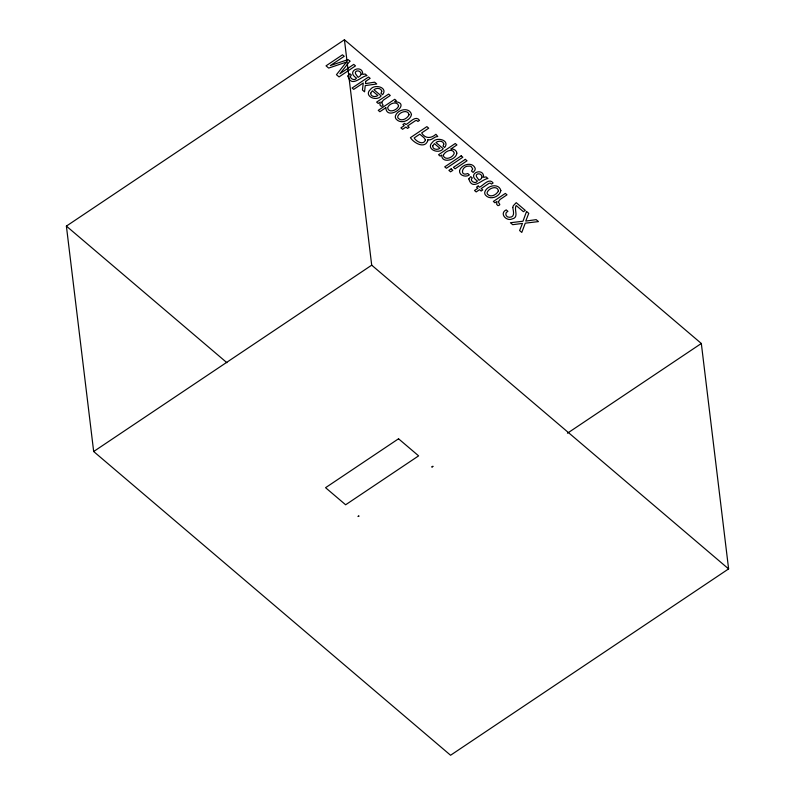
<?xml version="1.0" encoding="UTF-8"?>
<svg xmlns="http://www.w3.org/2000/svg" width="795" height="795" viewBox="0 0 795 795"><rect width="100%" height="100%" fill="white"/><g stroke="black" fill="none" stroke-linecap="round" stroke-linejoin="round"><path stroke-width="1.19" d="M357.979 516.531L358.495 515.915M432.798 466.446L431.993 467.212M66.392 226.098L344.424 39.75L701.329 343.48L728.608 568.902L450.576 755.25L93.671 451.52L66.392 226.098L226.913 362.699M93.671 451.52L371.702 265.172L344.424 39.75M567.461 433.205L701.329 343.48M358.555 516.353L359.121 516.064M431.874 466.735L432.967 466.277M371.702 265.172L728.608 568.902M512.765 207.445C513.312 211.082 515.369 217.303 509.426 217.293C505.779 217.502 504.239 212.742 507.896 211.321L506.206 209.88C498.952 213.358 506.504 221.646 512.079 218.963C519.433 217.413 513.659 209.671 516.174 205.527L523.398 211.679L525.306 210.397L516.223 202.675L513.322 205.686L512.765 207.445M347.902 76.002C351.4 88.454 361.288 76.022 367.022 75.614L365.153 73.995L362.699 74.432C363.186 63.62 345.03 70.805 356.399 77.999L356.289 78.506C354.381 81.587 347.972 77.513 351.34 75.018L349.79 73.697L347.902 76.002M468.831 178.915C472.329 191.366 482.207 178.925 487.951 178.527L486.073 176.907L483.618 177.345C484.105 166.533 465.959 173.717 477.318 180.902L477.219 181.419C475.311 184.5 468.901 180.425 472.27 177.931L470.71 176.609L468.831 178.915M370.649 93.234C370.48 96.821 375.608 97.378 377.873 95.499L372.368 90.829L370.649 93.234M432.689 146.032C432.52 149.619 437.647 150.175 439.903 148.297L434.408 143.627L432.689 146.032M381.799 91.177L380.994 93.313L382.634 94.704C388.338 87.331 374.366 83.535 370.43 89.467C363.176 96.036 376.651 102.068 381.183 95.887L373.928 89.716C376.244 87.798 380.974 87.698 381.799 91.177M443.839 143.975L443.034 146.111L444.663 147.502C450.377 140.129 436.405 136.323 432.47 142.265C425.216 148.824 438.691 154.866 443.213 148.685L435.968 142.514C438.284 140.596 443.014 140.486 443.839 143.975M365.65 81.378L365.501 83.604L374.634 82.173L376.76 83.982L365.253 85.602L364.557 91.832L362.431 90.024L363.255 82.978L353.705 89.378L352.106 88.026L368.552 77.006L370.152 78.357L365.65 81.378M459.55 170.537C458.904 175.506 465.88 177.643 469.378 174.91L467.758 173.539C459.55 176.798 461.716 165.658 468.653 166.155A3.22 2.385 -6.9 0 1 471.157 166.533L472.737 168.928L471.475 171.044L473.095 172.416L474.665 170.627A5.346 3.965 -6.9 0 0 475.082 168.073C472.131 161.296 461.498 164.555 459.55 170.537M425.464 139.94C423.636 145.694 416.103 141.5 414.175 137.933L419.8 134.166L424.043 137.783L425.464 139.94M381.799 102.197C381.431 104.403 385.287 105.268 381.232 106.351L379.921 104.99L380.278 102.068L378.211 103.459L376.631 102.108L388.616 94.078L390.275 95.489L383.389 100.11L381.799 102.197M498.525 201.533C498.157 203.739 502.003 204.603 497.948 205.686L496.646 204.325L497.004 201.403L494.937 202.795L493.357 201.443L505.342 193.414L507.001 194.825L500.105 199.446L498.525 201.533M411.482 114.49C410.359 120.85 400.521 124.447 396.149 119.081A6.44 4.77 -6.9 0 1 395.433 115.921C397.45 109.392 409.465 106.649 411.482 114.49M443.471 154.955L443.342 155.84C445.399 160.918 453.448 157.321 454.293 153.037C452.713 147.781 445.061 151.279 443.471 154.955M500.86 190.552C499.747 196.922 489.909 200.509 485.526 195.143A6.44 4.77 -6.9 0 1 484.821 191.993C486.828 185.454 498.843 182.711 500.86 190.552M385.823 107.723C386.678 122.172 412.655 103.012 394.737 101.621L396.278 100.597L394.737 99.286L378.241 110.346L379.861 111.727L385.823 107.723M456.837 153.137C456.3 160.093 441.334 163.999 441.752 155.035L440.162 156.098L438.552 154.717L455.257 143.517L456.926 144.938L450.795 149.043C453.398 148.655 456.737 150.225 456.837 153.137M361.149 74.164L360.503 75.644L358.098 77.383L355.534 73.746L355.345 72.136C357.015 69.503 361.178 71.292 361.149 74.164M482.078 177.076L481.432 178.557L479.027 180.296L476.463 176.659L476.275 175.039C477.944 172.416 482.108 174.194 482.078 177.076M427.77 140.695C424.709 149.371 413.619 142.792 410.429 137.654L426.865 126.634L428.704 128.194L421.658 132.924C425.295 139.065 431.268 138.469 435.889 134.305L437.767 136.472C434.11 136.323 431.526 141.262 427.63 139.572L427.77 140.695M398.573 105.795C397.629 110.147 388.387 113.725 387.642 107.663C388.914 103.618 397.192 100.418 398.573 105.795M526.538 211.45L522.971 221.239L510.4 222.729L512.705 224.687L522.454 223.425L519.602 230.56L521.788 232.428L525.256 223.176L538.454 221.596L536.178 219.649L525.753 221.07L528.755 213.338L526.538 211.45M409.057 114.748C407.487 118.535 401.356 122.003 398.136 118.137A3.568 2.643 -6.9 0 1 397.957 115.971C399.627 111.996 407.964 109.064 409.057 114.748M498.445 190.81C496.875 194.596 490.744 198.064 487.514 194.199A3.568 2.643 -6.9 0 1 487.335 192.032C489.014 188.057 497.342 185.136 498.445 190.81M349.909 61.136L339.912 73.726L353.745 64.395L355.494 65.886L339.048 76.906L336.444 74.69L346.471 62.08L328.673 68.082L326.039 65.836L342.486 54.815L344.235 56.306L330.322 65.568L348.091 59.585L349.909 61.136M404.566 123.384L402.916 124.487L404.257 125.62L400.909 127.866L402.588 129.297L405.937 127.051L407.517 128.402L409.167 127.299L407.587 125.948L415.407 120.711L416.6 120.443L417.922 121.426L419.512 120.363C415.616 114.689 409.574 123.036 405.907 124.517L404.566 123.384M461.18 155.83L444.733 166.851L446.392 168.262L462.839 157.241L461.18 155.83M451.172 168.858L448.887 170.388L450.576 171.819L452.862 170.289L451.172 168.858M465.333 159.368L453.398 167.357L455.088 168.798L467.023 160.799L465.333 159.368M478.163 186.02L476.523 187.123L477.865 188.266L474.516 190.502L476.195 191.933L479.544 189.697L481.124 191.039L482.764 189.935L481.184 188.594L489.014 183.347L490.207 183.079L491.519 184.072L493.109 182.999C489.223 177.325 483.181 185.682 479.504 187.163L478.163 186.02M398.543 438.78L325.562 487.693L345.636 504.775L418.617 455.863L398.543 438.78"/></g></svg>
